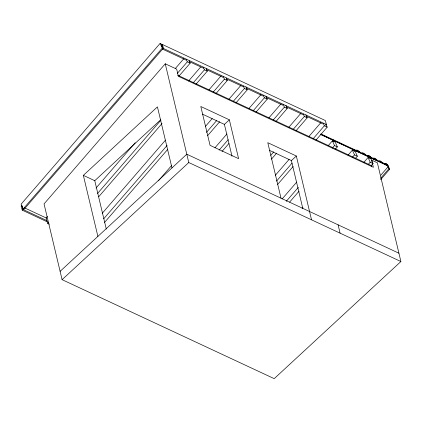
<?xml version="1.0" encoding="UTF-8"?>
<svg xmlns="http://www.w3.org/2000/svg" width="422" height="422" viewBox="0 0 422 422"><rect width="100%" height="100%" fill="white"/><g stroke="black" fill="none" stroke-linecap="round" stroke-linejoin="round"><path stroke-width="0.63" d="M357.007 151.524L357.856 150.512L360.019 152.189M362.029 153.128L362.509 152.685L364.502 153.624L365.726 154.853M374.135 159.516L374.984 158.508L377.147 160.181M386.367 163.857L386.779 164.016L385.919 165.013M160.16 43.35L21.1 204.174L23.194 208.927L24.049 209.323L163.108 48.498L161.014 43.751L160.16 43.35L162.254 48.097L163.108 48.498M23.194 208.927L162.254 48.097M47.433 216.449L46.14 217.942L47.665 223.349L49.374 224.151M175.309 68.549L183.923 58.589M47.665 223.349L48.525 222.352M177.393 73.307L187.31 61.844L186.26 59.465M178.954 76.134L190.164 63.173L189.114 60.8M95.994 188.085L135.177 142.773M188.565 81.024L200.619 67.077M97.551 193.461L160.909 120.18M193.234 82.796L204.438 69.836L203.388 67.462M98.679 196.784L162.037 123.509M196.088 84.131L207.292 71.17L206.247 68.791M102.198 213.347L165.493 140.146M208.98 89.849L221.033 75.907M103.743 218.738L167.101 145.458M213.215 92.123L224.42 79.162L223.375 76.788M104.44 222.563L167.798 149.282M216.069 93.457L227.279 80.496L226.229 78.117M158.35 180.848L171.701 165.408M205.282 126.568L212.171 118.598M228.967 99.175L241.02 85.233M206.479 132.355L216.824 120.391M233.202 101.449L244.407 88.488L243.357 86.114M207.608 135.684L219.677 121.726M236.056 102.783L247.26 89.823L245.952 86.853M214.935 147.842L226.989 133.901M248.948 108.501L261.007 94.56M219.134 150.153L228.186 139.687M253.184 110.775L264.394 97.814L263.344 95.441M221.993 151.487L228.888 143.512M256.038 112.11L267.247 99.149L265.939 96.179M268.935 117.828L280.989 103.886M273.171 120.101L284.375 107.141L283.067 104.171M276.025 121.436L287.229 108.475L285.921 105.505M288.917 127.154L300.976 113.212M270.745 155.349L273.757 151.857M293.153 129.427L304.362 116.467L303.312 114.093M271.441 159.173L276.616 153.191M296.007 130.762L307.216 117.801L305.908 114.831M275.318 175.325L289.096 159.389M308.904 136.48L320.957 122.538M276.505 181.122L292.019 163.177M313.14 138.754L324.344 125.793L323.299 123.419M277.634 184.451L293.153 166.505M315.994 140.088L327.198 127.127L325.889 124.158M282.112 198.978L296.729 182.077M328.105 145.785L332.404 140.811L335.258 142.145L337.352 146.893L335.205 149.383M286.306 201.305L298.354 187.368M332.346 148.048L334.498 145.564L332.404 140.811M289.592 202.138L299.056 191.187M302.099 208.304L302.959 207.313M348.092 155.111L352.391 150.137L355.245 151.472L357.339 156.219L355.187 158.709M355.946 151.029L356.796 150.021L357.772 150.501L356.875 151.461L357.74 150.459M356.084 151.092L356.938 150.084M352.333 157.374L354.485 154.89L352.391 150.137M357.935 151.957L358.795 150.949M368.427 156.852L369.271 155.839L371.439 157.517M363.796 162.438L368.089 157.469L370.949 158.799L373.043 163.546L371.318 165.54M369.356 157.285L370.215 156.282M368.464 164.205L370.189 162.217L368.089 157.469M373.074 159.02L373.929 158.013L374.968 158.54M374.003 159.453L374.878 158.466M375.063 159.949L375.923 158.946M380.881 175.114L388.625 166.157L320.272 134.259M380.655 178.284L388.826 168.837L386.726 164.089L387.586 164.49L389.68 169.238L380.655 179.677M372.521 163.71L373.375 167.302L178.385 76.303L176.67 69.118L165.25 63.791L44.046 203.905L62.092 279.659L274.21 378.65L400.9 261.534L377.373 162.781L371.666 160.117L372.236 162.512M161.974 46.351L161.652 45.201L162.386 44.484L325.315 120.518L326.443 124.548L325.71 125.265M186.055 60.093L162.781 49.232L163.514 48.514L162.386 44.484M22.266 210.172L22.999 209.46L21.87 205.43L21.137 206.142L22.266 210.172L47.301 221.861M97.893 236.404L83.35 175.362L157.432 106.871L171.976 167.914M106.281 229.014L94.771 180.69L160.677 119.758M60.109 271.335L186.793 154.215L398.917 253.211M232 156.224L224.409 124.385L229.352 119.816L200.803 106.497L210.056 145.342L238.604 158.667L229.352 119.816M62.092 279.659L188.776 162.544L165.25 63.791M302.796 208.421L291.396 160.576L296.339 156.013L267.785 142.689L281.01 198.182M368.216 155.349L367.726 155.781L368.227 155.359L369.271 155.839M373.449 158.456L373.929 158.013M379.156 161.12L379.636 160.677L380.623 161.178M385.349 163.34L384.859 163.773L385.355 163.356L386.32 163.826M162.528 45.043L161.336 44.489L161.652 45.201M163.514 48.514L326.443 124.548M189.04 61.485L203.362 68.169M206.347 69.561L223.059 77.363M226.64 79.035L243.352 86.832M246.332 88.224L263.043 96.021M266.029 97.413L282.74 105.215M286.322 106.882L303.033 114.684M306.013 116.076L322.724 123.873M187.31 61.844L190.164 63.173M204.438 69.836L207.292 71.17M224.42 79.162L227.279 80.496M244.407 88.488L247.26 89.823M264.394 97.814L267.247 99.149M284.375 107.141L287.229 108.475M304.362 116.467L307.216 117.801M324.344 125.793L327.198 127.127M380.697 161.183L382.859 162.85M320.847 133.911L387.043 164.802L387.354 165.514L320.567 134.344M334.277 140.468L332.852 139.803L333.375 140.99L334.799 141.655M388.826 168.837L389.68 169.238M334.498 145.564L337.352 146.893M354.485 154.89L357.339 156.219M370.189 162.217L373.043 163.546M177.678 75.227L371.481 165.667L371.745 166.78M202.407 114.114L224.409 124.385M269.389 150.306L291.396 160.576M188.776 162.544L400.9 261.534M83.35 175.362L94.771 180.69M24.492 207.84L46.557 218.137M22.999 209.46L46.842 220.585M369.603 157.232L370.126 158.419M368.174 156.562L368.701 157.749M354.185 150.037L354.712 151.224M162.296 47.507L162.781 49.232M338.106 224.831L340.09 233.155M296.339 156.013L311.541 219.83"/></g></svg>
